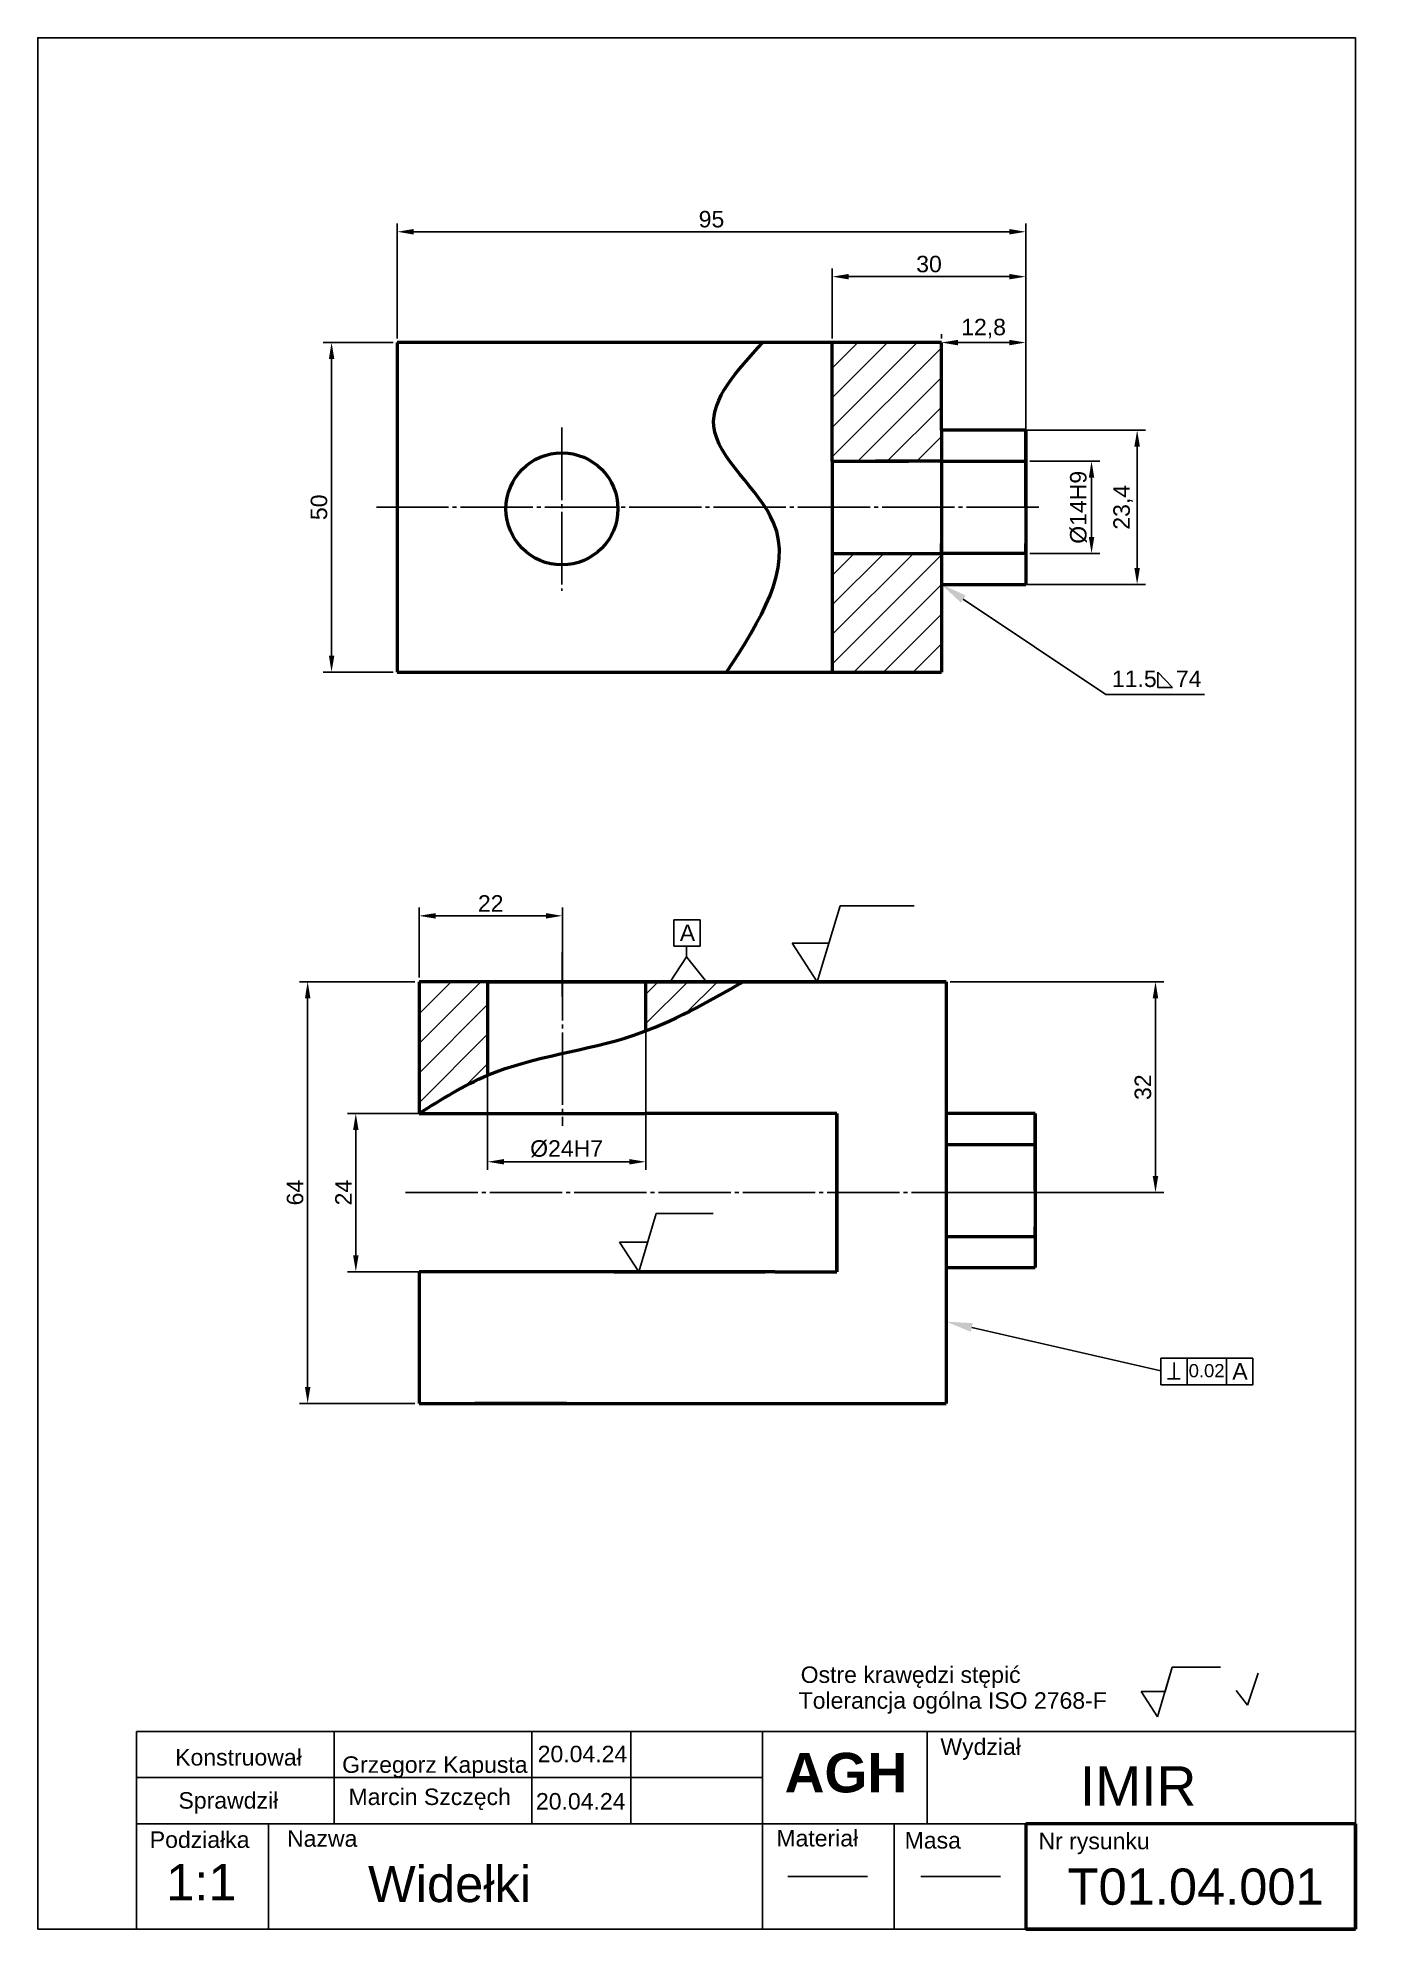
# Paper-space layout 'Układ2' of a CAD drawing. Header units: millimetres. Extents: x 5 to 208, y 5 to 292.
import ezdxf
from ezdxf import colors
from ezdxf.entities.mleader import LeaderData, LeaderLine
from ezdxf.math import Vec2, Vec3

# ---------------------------------------------------------------- set-up
doc = ezdxf.new("R2010")
doc.units = ezdxf.units.MM
doc.linetypes.add('JIS_08_11', pattern=[12.8, 11, -0.6, 0.6, -0.6])
for name, color, linetype, lineweight in [('cienka', 7, 'Continuous', 25), ('gruba', 7, 'Continuous', 50), ('kreskowanie', 7, 'JIS_08_11', 25)]:
    doc.layers.add(name, color=color, linetype=linetype, lineweight=lineweight)
doc.layers.add('kreska', color=7, linetype='JIS_08_11', plot=False)
doc.styles.get("Standard").update_dxf_attribs({"font": 'arial.ttf'})
doc.dimstyles.new('ISO-25', dxfattribs={"dimtxt": 2.5, "dimasz": 2.5, "dimexe": 1.25, "dimexo": 0.625, "dimtad": 1, "dimtxsty": 'Standard', "dimcen": 2.5, "dimadec": 0, "dimazin": 0, "dimtfac": 1, "dimtmove": 0, "dimatfit": 3, "dimfxl": 1, "dimarcsym": 0})

# ---------------------------------------------------------------- blocks, each defined once
blk = doc.blocks.new('*D5')
at = {"layer": 'cienka', "color": 0, "lineweight": -2, "transparency": 16777216}
for p, q in [((58.94, 245.76), (48.34, 245.76)), ((49.59, 243.26), (49.59, 198.26)), ((58.94, 195.76), (48.34, 195.76))]:
    blk.add_line(p, q, dxfattribs=at)
at = {"layer": 'cienka', "color": 0, "transparency": 16777216}
for points in [[(49.18, 243.26), (50.01, 243.26), (49.59, 245.76)], [(49.18, 198.26), (50.01, 198.26), (49.59, 195.76)]]:
    blk.add_solid(points, dxfattribs=at)
at = {"layer": 'Defpoints', "color": 0, "transparency": 16777216}
for p in [(59.56, 245.76), (49.59, 195.76), (59.56, 195.76)]:
    blk.add_point(p, dxfattribs=at)
at = {"layer": 'cienka', "color": 0, "transparency": 16777216, "insert": (47.69, 220.76), "char_height": 2.5, "attachment_point": 5, "rotation": 90}
blk.add_mtext('50', dxfattribs=at)
blk = doc.blocks.new('*D7')
at = {"layer": 'cienka', "color": 0, "lineweight": -2, "transparency": 16777216}
for p, q in [((73.27, 148.14), (73.27, 120.2)), ((97.27, 148.14), (97.27, 120.2)), ((75.77, 121.45), (94.77, 121.45))]:
    blk.add_line(p, q, dxfattribs=at)
at = {"layer": 'cienka', "color": 0, "transparency": 16777216}
for points in [[(75.77, 121.86), (75.77, 121.03), (73.27, 121.45)], [(94.77, 121.86), (94.77, 121.03), (97.27, 121.45)]]:
    blk.add_solid(points, dxfattribs=at)
at = {"layer": 'Defpoints', "color": 0, "transparency": 16777216}
for p in [(73.27, 148.77), (97.27, 148.77), (97.27, 121.45)]:
    blk.add_point(p, dxfattribs=at)
at = {"layer": 'cienka', "color": 0, "transparency": 16777216, "insert": (85.27, 123.42), "char_height": 2.5, "attachment_point": 5}
blk.add_mtext('%%C24H7', dxfattribs=at)
blk = doc.blocks.new('*D8')
at = {"layer": 'cienka', "color": 0, "lineweight": -2, "transparency": 16777216}
for p, q in [((155.59, 227.76), (166.2, 227.76)), ((164.95, 225.26), (164.95, 216.26)), ((155.59, 213.76), (166.2, 213.76))]:
    blk.add_line(p, q, dxfattribs=at)
at = {"layer": 'cienka', "color": 0, "transparency": 16777216}
for points in [[(164.54, 225.26), (165.37, 225.26), (164.95, 227.76)], [(164.54, 216.26), (165.37, 216.26), (164.95, 213.76)]]:
    blk.add_solid(points, dxfattribs=at)
at = {"layer": 'Defpoints', "color": 0, "transparency": 16777216}
for p in [(154.96, 227.76), (154.96, 213.76), (164.95, 213.76)]:
    blk.add_point(p, dxfattribs=at)
at = {"layer": 'cienka', "color": 0, "transparency": 16777216, "insert": (162.98, 220.76), "char_height": 2.5, "attachment_point": 5, "rotation": 90}
blk.add_mtext('%%C14H9', dxfattribs=at)
blk = doc.blocks.new('*D9')
at = {"layer": 'cienka', "color": 0, "lineweight": -2, "transparency": 16777216}
for p, q in [((154.14, 232.46), (173.12, 232.46)), ((171.87, 229.96), (171.87, 211.56)), ((153.54, 209.06), (173.12, 209.06))]:
    blk.add_line(p, q, dxfattribs=at)
at = {"layer": 'cienka', "color": 0, "transparency": 16777216}
for points in [[(171.45, 229.96), (172.29, 229.96), (171.87, 232.46)], [(171.45, 211.56), (172.29, 211.56), (171.87, 209.06)]]:
    blk.add_solid(points, dxfattribs=at)
at = {"layer": 'Defpoints', "color": 0, "transparency": 16777216}
for p in [(153.51, 232.46), (152.92, 209.06), (171.87, 209.06)]:
    blk.add_point(p, dxfattribs=at)
at = {"layer": 'cienka', "color": 0, "transparency": 16777216, "insert": (169.74, 220.76), "char_height": 2.5, "attachment_point": 5, "rotation": 90}
blk.add_mtext('23,4', dxfattribs=at)
blk = doc.blocks.new('*D10')
at = {"layer": 'cienka', "color": 0, "lineweight": -2, "transparency": 16777216}
for p, q in [((142.16, 246.38), (142.16, 247.01)), ((154.96, 246.38), (154.96, 247.01)), ((144.66, 245.76), (152.46, 245.76))]:
    blk.add_line(p, q, dxfattribs=at)
at = {"layer": 'cienka', "color": 0, "transparency": 16777216}
for points in [[(144.66, 246.17), (144.66, 245.34), (142.16, 245.76)], [(152.46, 246.17), (152.46, 245.34), (154.96, 245.76)]]:
    blk.add_solid(points, dxfattribs=at)
at = {"layer": 'Defpoints', "color": 0, "transparency": 16777216}
for p in [(142.16, 245.76), (154.96, 245.76), (154.96, 245.76)]:
    blk.add_point(p, dxfattribs=at)
at = {"layer": 'cienka', "color": 0, "transparency": 16777216, "insert": (148.56, 247.88), "char_height": 2.5, "attachment_point": 5}
blk.add_mtext('12,8', dxfattribs=at)
blk = doc.blocks.new('*D13')
at = {"layer": 'cienka', "color": 0, "lineweight": -2, "transparency": 16777216}
for p, q in [((64.45, 128.77), (52.02, 128.77)), ((53.27, 126.27), (53.27, 107.27)), ((67.52, 104.77), (52.02, 104.77))]:
    blk.add_line(p, q, dxfattribs=at)
at = {"layer": 'cienka', "color": 0, "transparency": 16777216}
for points in [[(52.86, 126.27), (53.69, 126.27), (53.27, 128.77)], [(52.86, 107.27), (53.69, 107.27), (53.27, 104.77)]]:
    blk.add_solid(points, dxfattribs=at)
at = {"layer": 'Defpoints', "color": 0, "transparency": 16777216}
for p in [(65.07, 128.77), (53.27, 104.77), (68.15, 104.77)]:
    blk.add_point(p, dxfattribs=at)
at = {"layer": 'cienka', "color": 0, "transparency": 16777216, "insert": (51.39, 116.77), "char_height": 2.5, "attachment_point": 5, "rotation": 90}
blk.add_mtext('24', dxfattribs=at)
blk = doc.blocks.new('*D14')
at = {"layer": 'cienka', "color": 0, "lineweight": -2, "transparency": 16777216}
for p, q in [((62.24, 148.77), (44.71, 148.77)), ((45.96, 146.27), (45.96, 87.27)), ((62.24, 84.77), (44.71, 84.77))]:
    blk.add_line(p, q, dxfattribs=at)
at = {"layer": 'cienka', "color": 0, "transparency": 16777216}
for points in [[(45.55, 146.27), (46.38, 146.27), (45.96, 148.77)], [(45.55, 87.27), (46.38, 87.27), (45.96, 84.77)]]:
    blk.add_solid(points, dxfattribs=at)
at = {"layer": 'Defpoints', "color": 0, "transparency": 16777216}
for p in [(62.87, 148.77), (45.96, 84.77), (62.87, 84.77)]:
    blk.add_point(p, dxfattribs=at)
at = {"layer": 'cienka', "color": 0, "transparency": 16777216, "insert": (44.06, 116.77), "char_height": 2.5, "attachment_point": 5, "rotation": 90}
blk.add_mtext('64', dxfattribs=at)
blk = doc.blocks.new('*D15')
at = {"layer": 'cienka', "color": 0, "lineweight": -2, "transparency": 16777216}
for p, q in [((125.6, 246.38), (125.6, 257.01)), ((128.1, 255.76), (152.46, 255.76)), ((154.96, 231.88), (154.96, 257.01))]:
    blk.add_line(p, q, dxfattribs=at)
at = {"layer": 'cienka', "color": 0, "transparency": 16777216}
for points in [[(128.1, 256.17), (128.1, 255.34), (125.6, 255.76)], [(152.46, 256.17), (152.46, 255.34), (154.96, 255.76)]]:
    blk.add_solid(points, dxfattribs=at)
at = {"layer": 'Defpoints', "color": 0, "transparency": 16777216}
for p in [(154.96, 255.76), (125.6, 245.76), (154.96, 231.26)]:
    blk.add_point(p, dxfattribs=at)
at = {"layer": 'cienka', "color": 0, "transparency": 16777216, "insert": (140.28, 257.66), "char_height": 2.5, "attachment_point": 5}
blk.add_mtext('30', dxfattribs=at)
blk = doc.blocks.new('*D16')
at = {"layer": 'cienka', "color": 0, "lineweight": -2, "transparency": 16777216}
for p, q in [((59.56, 246.38), (59.56, 263.82)), ((62.06, 262.57), (152.46, 262.57)), ((154.96, 246.38), (154.96, 263.82))]:
    blk.add_line(p, q, dxfattribs=at)
at = {"layer": 'cienka', "color": 0, "transparency": 16777216}
for points in [[(62.06, 262.99), (62.06, 262.15), (59.56, 262.57)], [(152.46, 262.99), (152.46, 262.15), (154.96, 262.57)]]:
    blk.add_solid(points, dxfattribs=at)
at = {"layer": 'Defpoints', "color": 0, "transparency": 16777216}
for p in [(154.96, 262.57), (59.56, 245.76), (154.96, 245.76)]:
    blk.add_point(p, dxfattribs=at)
at = {"layer": 'cienka', "color": 0, "transparency": 16777216, "insert": (107.26, 264.47), "char_height": 2.5, "attachment_point": 5}
blk.add_mtext('95', dxfattribs=at)
blk = doc.blocks.new('*D17')
at = {"layer": 'cienka', "color": 0, "lineweight": -2, "transparency": 16777216}
for p, q in [((62.87, 149.39), (62.87, 160.02)), ((82.13, 158.77), (65.37, 158.77)), ((84.63, 157.55), (84.63, 160.02))]:
    blk.add_line(p, q, dxfattribs=at)
at = {"layer": 'cienka', "color": 0, "transparency": 16777216}
for points in [[(65.37, 159.18), (65.37, 158.35), (62.87, 158.77)], [(82.13, 159.18), (82.13, 158.35), (84.63, 158.77)]]:
    blk.add_solid(points, dxfattribs=at)
at = {"layer": 'Defpoints', "color": 0, "transparency": 16777216}
for p in [(62.87, 158.77), (84.63, 156.92), (62.87, 148.77)]:
    blk.add_point(p, dxfattribs=at)
at = {"layer": 'cienka', "color": 0, "transparency": 16777216, "insert": (73.75, 160.65), "char_height": 2.5, "attachment_point": 5}
blk.add_mtext('22', dxfattribs=at)
blk = doc.blocks.new('*D18')
at = {"layer": 'cienka', "color": 0, "lineweight": -2, "transparency": 16777216}
for p, q in [((143.49, 148.77), (175.91, 148.77)), ((174.66, 146.27), (174.66, 119.27)), ((143.49, 116.77), (175.91, 116.77))]:
    blk.add_line(p, q, dxfattribs=at)
at = {"layer": 'cienka', "color": 0, "transparency": 16777216}
for points in [[(174.24, 146.27), (175.07, 146.27), (174.66, 148.77)], [(174.24, 119.27), (175.07, 119.27), (174.66, 116.77)]]:
    blk.add_solid(points, dxfattribs=at)
at = {"layer": 'Defpoints', "color": 0, "transparency": 16777216}
for p in [(142.87, 148.77), (142.87, 116.77), (174.66, 116.77)]:
    blk.add_point(p, dxfattribs=at)
at = {"layer": 'cienka', "color": 0, "transparency": 16777216, "insert": (172.76, 132.77), "char_height": 2.5, "attachment_point": 5, "rotation": 90}
blk.add_mtext('32', dxfattribs=at)

psp = doc.layouts.new('Układ2')

# ---------------------------------------------------------------- hatches: boundary and pattern name
at = {"layer": 'cienka'}
h = psp.add_hatch(dxfattribs=at)
h.set_pattern_fill('ANSI31', color=256)
h.set_pattern_definition([(45, (-8.5, 0), (-2.245064, 2.245064), [])])
h.paths.add_polyline_path([(125.603, 245.757), (125.603, 227.757), (137.162, 227.757), (142.162, 227.757), (142.162, 232.457), (142.162, 245.757)])
h.paths.add_polyline_path([(142.162, 195.757), (142.162, 209.057), (142.162, 213.757), (125.603, 213.757), (125.603, 195.757)])
h = psp.add_hatch(dxfattribs=at)
h.set_pattern_fill('ANSI31', color=256)
h.set_pattern_definition([(45, (-4.545, 0.1363), (-2.245064, 2.245064), [])])
edge = h.paths.add_edge_path()
edge.add_line((73.269, 148.765), (62.869, 148.765))
edge.add_line((62.869, 148.765), (62.869, 128.765))
edge.add_spline(control_points=[(62.869, 128.765), (66.254, 130.904), (69.639, 133.043), (73.269, 134.575)], knot_values=[0, 0, 0, 0, 11.9127924, 11.9127924, 11.9127924, 11.9127924], degree=3, periodic=0)
edge.add_line((73.269, 134.575), (73.269, 148.765))
edge = h.paths.add_edge_path()
edge.add_line((97.269, 148.765), (97.269, 141.298))
edge.add_spline(control_points=[(97.269, 141.298), (102.418, 143.246), (107.253, 146.006), (112.088, 148.765)], knot_values=[36.8477899, 36.8477899, 36.8477899, 36.8477899, 53.4229994, 53.4229994, 53.4229994, 53.4229994], degree=3, periodic=0)
edge.add_line((112.088, 148.765), (97.269, 148.765))

# ---------------------------------------------------------------- linework, layer by layer
for p, q in [((59.562, 195.757), (142.162, 195.757)), ((20, 28), (20, 35)), ((20, 35), (115, 35)), ((50, 28), (50, 35)), ((50, 35), (80, 35)), ((80, 35), (80, 28)), ((95, 28), (95, 35)), ((140, 35), (115, 35)), ((115, 35), (115, 28)), ((140, 21), (140, 35)), ((140, 35), (205, 35)), ((20, 21), (20, 28)), ((20, 28), (50, 28)), ((50, 28), (50, 21)), ((80, 28), (50, 28)), ((50, 28), (65, 28)), ((80, 21), (80, 28)), ((80, 28), (95, 28)), ((80, 28), (95, 28)), ((95, 28), (95, 21)), ((115, 28), (95, 28)), ((115, 21), (115, 28)), ((20, 5), (20, 21)), ((20, 21), (205, 21)), ((40, 5), (40, 21)), ((40, 21), (115, 21)), ((50, 21), (80, 21)), ((95, 21), (115, 21)), ((115, 21), (115, 5)), ((115, 21), (140, 21)), ((135, 5), (135, 21)), ((135, 21), (155, 21)), ((155, 21), (155, 5)), ((205, 5), (20, 5)), ((20, 5), (40, 5)), ((115, 5), (135, 5))]:
    psp.add_line(p, q)
psp.add_lwpolyline([(5, 5), (205, 5), (205, 292), (5, 292)], close=True)
for p, q in [((174.991, 195.75), (174.991, 193.438)), ((177.224, 193.438), (174.991, 195.75)), ((174.991, 193.438), (177.224, 193.438)), ((84.632, 160.015), (84.578, 146.524)), ((126.78, 160.3), (123.318, 148.765)), ((126.78, 160.3), (138.046, 160.3)), ((101, 148.765), (103.451, 152.568)), ((103.451, 152.568), (106.479, 148.765)), ((123.318, 148.765), (119.531, 154.615)), ((119.531, 154.615), (125.091, 154.615)), ((98.871, 113.615), (96.215, 104.765)), ((98.871, 113.615), (107.515, 113.615)), ((96.215, 104.765), (93.309, 109.253)), ((93.309, 109.253), (97.575, 109.253)), ((177.203, 44.751), (174.946, 37.23)), ((176.102, 41.044), (177.203, 44.751)), ((177.203, 44.751), (184.55, 44.751)), ((188.624, 38.986), (190.251, 43.866)), ((174.946, 37.23), (172.476, 41.044)), ((172.476, 41.044), (176.102, 41.044)), ((186.919, 41.232), (188.624, 38.986)), ((130.949, 13), (118.864, 13)), ((139.051, 13), (151.136, 13))]:
    psp.add_line(p, q, dxfattribs=at)
at = {"layer": 'cienka', "linetype": 'ByBlock', "lineweight": -2}
psp.add_lwpolyline([(146.768, 96.3), (175.453, 89.73)], dxfattribs=at)
at = {"layer": 'cienka'}
psp.add_solid([(146.619, 95.651), (142.869, 97.193), (146.917, 96.95)], dxfattribs=at)
at = {"layer": 'gruba'}
for p, q in [((142.162, 245.757), (59.562, 245.757)), ((59.562, 245.757), (59.562, 195.757)), ((142.162, 245.757), (121.274, 245.757)), ((125.603, 227.757), (125.603, 245.757)), ((142.162, 232.457), (142.162, 245.757)), ((154.962, 232.457), (142.162, 232.457)), ((142.162, 232.457), (142.162, 209.057)), ((148.562, 232.457), (148.562, 232.457)), ((154.962, 220.757), (154.962, 232.457)), ((154.962, 232.457), (154.962, 209.057)), ((154.962, 220.757), (154.962, 231.257)), ((125.603, 227.757), (137.162, 227.757)), ((125.603, 227.757), (125.603, 213.757)), ((142.162, 227.757), (132.162, 227.757)), ((142.162, 227.757), (134.162, 227.757)), ((142.162, 227.757), (154.962, 227.757)), ((142.162, 227.757), (142.162, 226.257)), ((154.962, 227.757), (154.962, 213.757)), ((154.962, 227.757), (154.962, 226.257)), ((154.962, 220.757), (154.962, 210.257)), ((142.162, 213.757), (142.162, 215.257)), ((154.962, 213.757), (154.962, 215.257)), ((125.603, 213.757), (142.162, 213.757)), ((125.603, 213.757), (125.603, 195.757)), ((154.962, 213.757), (142.162, 213.757)), ((142.162, 209.057), (154.962, 209.057)), ((142.162, 209.057), (142.162, 195.757)), ((59.562, 195.757), (142.162, 195.757)), ((109.562, 195.757), (142.162, 195.757)), ((142.869, 148.765), (62.869, 148.765)), ((62.869, 148.765), (62.869, 128.765)), ((73.269, 148.765), (67.269, 148.765)), ((73.269, 148.765), (136.943, 148.765)), ((73.269, 148.765), (142.869, 148.765)), ((73.269, 148.765), (73.269, 134.575)), ((97.269, 148.765), (97.269, 141.298)), ((142.869, 148.765), (142.869, 84.765)), ((62.869, 128.765), (92.677, 128.765)), ((73.269, 128.765), (97.269, 128.765)), ((116.884, 128.765), (97.269, 128.765)), ((126.31, 128.765), (116.884, 128.765)), ((126.31, 128.765), (126.31, 104.765)), ((126.31, 104.765), (126.31, 128.765)), ((156.391, 128.78), (142.869, 128.78)), ((149.991, 128.78), (149.991, 128.78)), ((156.391, 117.08), (156.391, 128.78)), ((156.391, 128.78), (156.391, 105.38)), ((156.391, 117.08), (156.391, 127.58)), ((142.869, 124.08), (156.391, 124.08)), ((156.391, 124.08), (156.391, 110.08)), ((156.391, 124.08), (156.391, 122.58)), ((156.391, 117.08), (156.391, 106.58)), ((156.391, 110.08), (142.869, 110.08)), ((156.391, 110.08), (156.391, 111.58)), ((62.869, 104.765), (62.869, 84.765)), ((72.896, 104.765), (62.869, 104.765)), ((116.884, 104.765), (72.896, 104.765)), ((116.884, 104.765), (126.31, 104.765)), ((142.869, 105.38), (156.391, 105.38)), ((62.869, 84.765), (78.307, 84.765)), ((85.269, 84.765), (71.337, 84.765)), ((73.269, 84.765), (142.869, 84.765)), ((75.269, 84.765), (95.567, 84.765)), ((155, 21), (155, 5)), ((205, 21), (155, 21)), ((205, 21), (205, 5)), ((205, 5), (205, 21)), ((205, 5), (155, 5)), ((155, 5), (205, 5))]:
    psp.add_line(p, q, dxfattribs=at)
psp.add_lwpolyline([(92.428, 104.765), (115.428, 104.765)], dxfattribs=at)
psp.add_circle((84.562, 220.523), 8.5, dxfattribs=at)
for points in [[(109.562, 195.757), (116.689, 218.418), (107.613, 233.063), (115.049, 245.757)], [(62.869, 128.765), (73.269, 134.575), (95.49, 140.663), (112.088, 148.765)]]:
    psp.add_spline(points, degree=3, dxfattribs=at)
at = {"layer": 'kreska'}
for p, q in [((84.562, 232.852), (84.562, 208.086)), ((156.953, 220.757), (56.435, 220.757)), ((103.451, 152.568), (103.451, 154.153)), ((177.486, 91.001), (177.486, 88.509)), ((176.488, 88.509), (178.394, 88.509)), ((115, 21), (115, 13))]:
    psp.add_line(p, q, dxfattribs=at)
for points in [[(101.545, 154.153), (105.543, 154.153), (105.543, 158.174), (101.545, 158.174)], [(175.453, 87.619), (179.45, 87.619), (179.45, 91.64), (175.453, 91.64)], [(179.45, 87.619), (185.417, 87.619), (185.417, 91.64), (179.45, 91.64)], [(185.417, 87.619), (189.414, 87.619), (189.414, 91.64), (185.417, 91.64)]]:
    psp.add_lwpolyline(points, close=True, dxfattribs=at)
at = {"layer": 'kreskowanie'}
for p, q in [((84.632, 153.881), (84.632, 126.911)), ((73.269, 148.765), (85.269, 148.765)), ((60.801, 116.765), (162.489, 116.765))]:
    psp.add_line(p, q, dxfattribs=at)

# ---------------------------------------------------------------- texts
for s, width, heights, insert, char_height, attachment_point in [('\\pxsm1,qc;Konstruował^I', 30, [0], (35.455, 29.794), 2.5, 8), ('{\\fArial|b1|i0|c238|p34;AGH}', 24.66692, [9.575], (118.361, 31.756), 6, 1), ('Wydział', 23.59631, [0], (142.007, 33.945), 2.5, 1), ('Grzegorz Kapusta^I', 30, [0], (65.27, 29.597), 2.5, 5), ('\\pxtr1,r5;IMIR', 41.7203, [0], (163.174, 29.719), 6, 1), ('Sprawdził', 30, [0], (26.354, 25.788), 2.5, 1), ('Marcin Szczęch', 30, [7], (52.165, 26.336), 2.5, 1), ('Materiał', 12.62321, [0], (117.112, 20.05), 2.5, 1), ('Podziałka', 13.19383, [0], (21.999, 19.835), 2.5, 1), ('Nazwa', 30.66581, [0], (42.831, 20.001), 2.5, 1), ('Masa', 17.60453, [0], (136.584, 19.733), 2.5, 1), ('Nr rysunku', 31.24604, [0], (156.901, 19.628), 2.5, 1), ('1:1', 20, [0], (24.485, 14.882), 5.5, 1), (' Widełki', 66.24598, [0], (52.981, 14.607), 5.5, 1), ('T01.04.001', 41.27595, [0], (161.317, 14.207), 5.5, 1)]:
    psp.add_mtext_dynamic_manual_height_columns(s, width=width, gutter_width=12.5, heights=heights, dxfattribs=dict(insert=insert, char_height=char_height, attachment_point=attachment_point))
at = {"layer": 'cienka', "insert": (168.045, 195.991), "char_height": 2.5, "attachment_point": 1}
psp.add_mtext_dynamic_manual_height_columns('11.5   74', width=14.71899, gutter_width=12.5, heights=[0], dxfattribs=at)
at = {"layer": 'gruba', "char_height": 2.5, "attachment_point": 1}
for s, width, insert in [('Ostre krawędzi stępić', 90.72805, (120.8, 44.868)), ('Tolerancja ogólna ISO 2768-F   ', 90.72805, (120.491, 40.951)), ('20.04.24', 15, (80.877, 32.833)), ('20.04.24', 15, (80.614, 25.657))]:
    psp.add_mtext_dynamic_manual_height_columns(s, width=width, gutter_width=12.5, heights=[0], dxfattribs=dict(at, insert=insert))
at = {"layer": 'kreska', "attachment_point": 1}
for s, width, insert, char_height in [('A', 3.99735, (102.449, 157.439), 2.5), ('0.02', 5.96667, (179.699, 90.752), 2), ('A', 3.99735, (186.321, 90.905), 2.5)]:
    psp.add_mtext_dynamic_manual_height_columns(s, width=width, gutter_width=12.5, heights=[0], dxfattribs=dict(at, insert=insert, char_height=char_height))

# ---------------------------------------------------------------- dimensions: what is measured, and where the dimension line sits
at = {"layer": 'cienka'}
for base, p1, p2, text, picture, middle in [((154.962, 262.569), (59.562, 245.757), (154.962, 245.757), '95', '*D16', (107.262, 264.47)), ((154.962, 255.757), (125.603, 245.757), (154.962, 231.257), '30', '*D15', (140.283, 257.659)), ((62.869, 158.765), (84.632, 156.92), (62.869, 148.765), '22', '*D17', (73.75, 160.645)), ((97.269, 121.448), (73.269, 148.765), (97.269, 148.765), '%%C24H7', '*D7', (85.269, 123.42))]:
    dim = psp.add_linear_dim(base=base, p1=p1, p2=p2, text=text, dimstyle='ISO-25', dxfattribs=at)
    dim.commit()
    dim.dimension.update_dxf_attribs({"geometry": picture, "text_midpoint": middle})
dim = psp.add_linear_dim(base=(154.962, 245.757), p1=(142.162, 245.757), p2=(154.962, 245.757), dimstyle='ISO-25', dxfattribs=at)
dim.commit()
dim.dimension.update_dxf_attribs({"geometry": '*D10', "text_midpoint": (148.562, 247.884)})
for base, p1, p2, picture, middle in [((49.595, 195.757), (59.562, 245.757), (59.562, 195.757), '*D5', (47.693, 220.757)), ((171.869, 209.057), (153.512, 232.457), (152.915, 209.057), '*D9', (169.742, 220.757)), ((45.962, 84.765), (62.869, 148.765), (62.869, 84.765), '*D14', (44.06, 116.765)), ((174.658, 116.765), (142.869, 148.765), (142.869, 116.765), '*D18', (172.755, 132.765)), ((53.272, 104.765), (65.071, 128.765), (68.149, 104.765), '*D13', (51.392, 116.765))]:
    dim = psp.add_linear_dim(base=base, p1=p1, p2=p2, angle=90, dimstyle='ISO-25', dxfattribs=at)
    dim.commit()
    dim.dimension.update_dxf_attribs({"geometry": picture, "text_midpoint": middle})
dim = psp.add_linear_dim(base=(164.953, 213.757), p1=(154.962, 227.757), p2=(154.962, 213.757), angle=90, text='%%C14H9', dimstyle='ISO-25', dxfattribs=at)
dim.commit()
dim.dimension.update_dxf_attribs({"geometry": '*D8', "text_midpoint": (162.981, 220.757)})

# ---------------------------------------------------------------- leaders
ml = psp.add_multileader_mtext('Standard', dxfattribs=at)
ml.set_content('', color=256)
ml.set_leader_properties()
ml.build(insert=Vec2(0, 0))
ctx = ml.context
ctx.base_point, ctx.plane_origin = Vec3(182.094, 192.362), Vec3(142.162, 232.457)
notes = []
notes.append((ctx, [(0, (1, 1, 0), (167.144, 192.362), (1, 0), 14.95, [(0, [(142.162, 209.057)], 0, [])])]))
ctx.mtext.insert, ctx.mtext.flow_direction = Vec3(184.094, 194.362), 5
for ctx, leaders in notes:
    for number, flags, end, landing, length, lines in leaders:
        leader = LeaderData()
        leader.index, (leader.has_last_leader_line, leader.has_dogleg_vector, leader.attachment_direction) = number, flags
        leader.last_leader_point, leader.dogleg_vector, leader.dogleg_length = Vec3(end), Vec3(landing), length
        for number, points, colour, breaks in lines:
            line = LeaderLine()
            line.index, line.vertices, line.color, line.breaks = number, Vec3.list(points), colors.encode_raw_color(colour), breaks
            leader.lines.append(line)
        ctx.leaders.append(leader)

doc.saveas('drawing.dxf')
